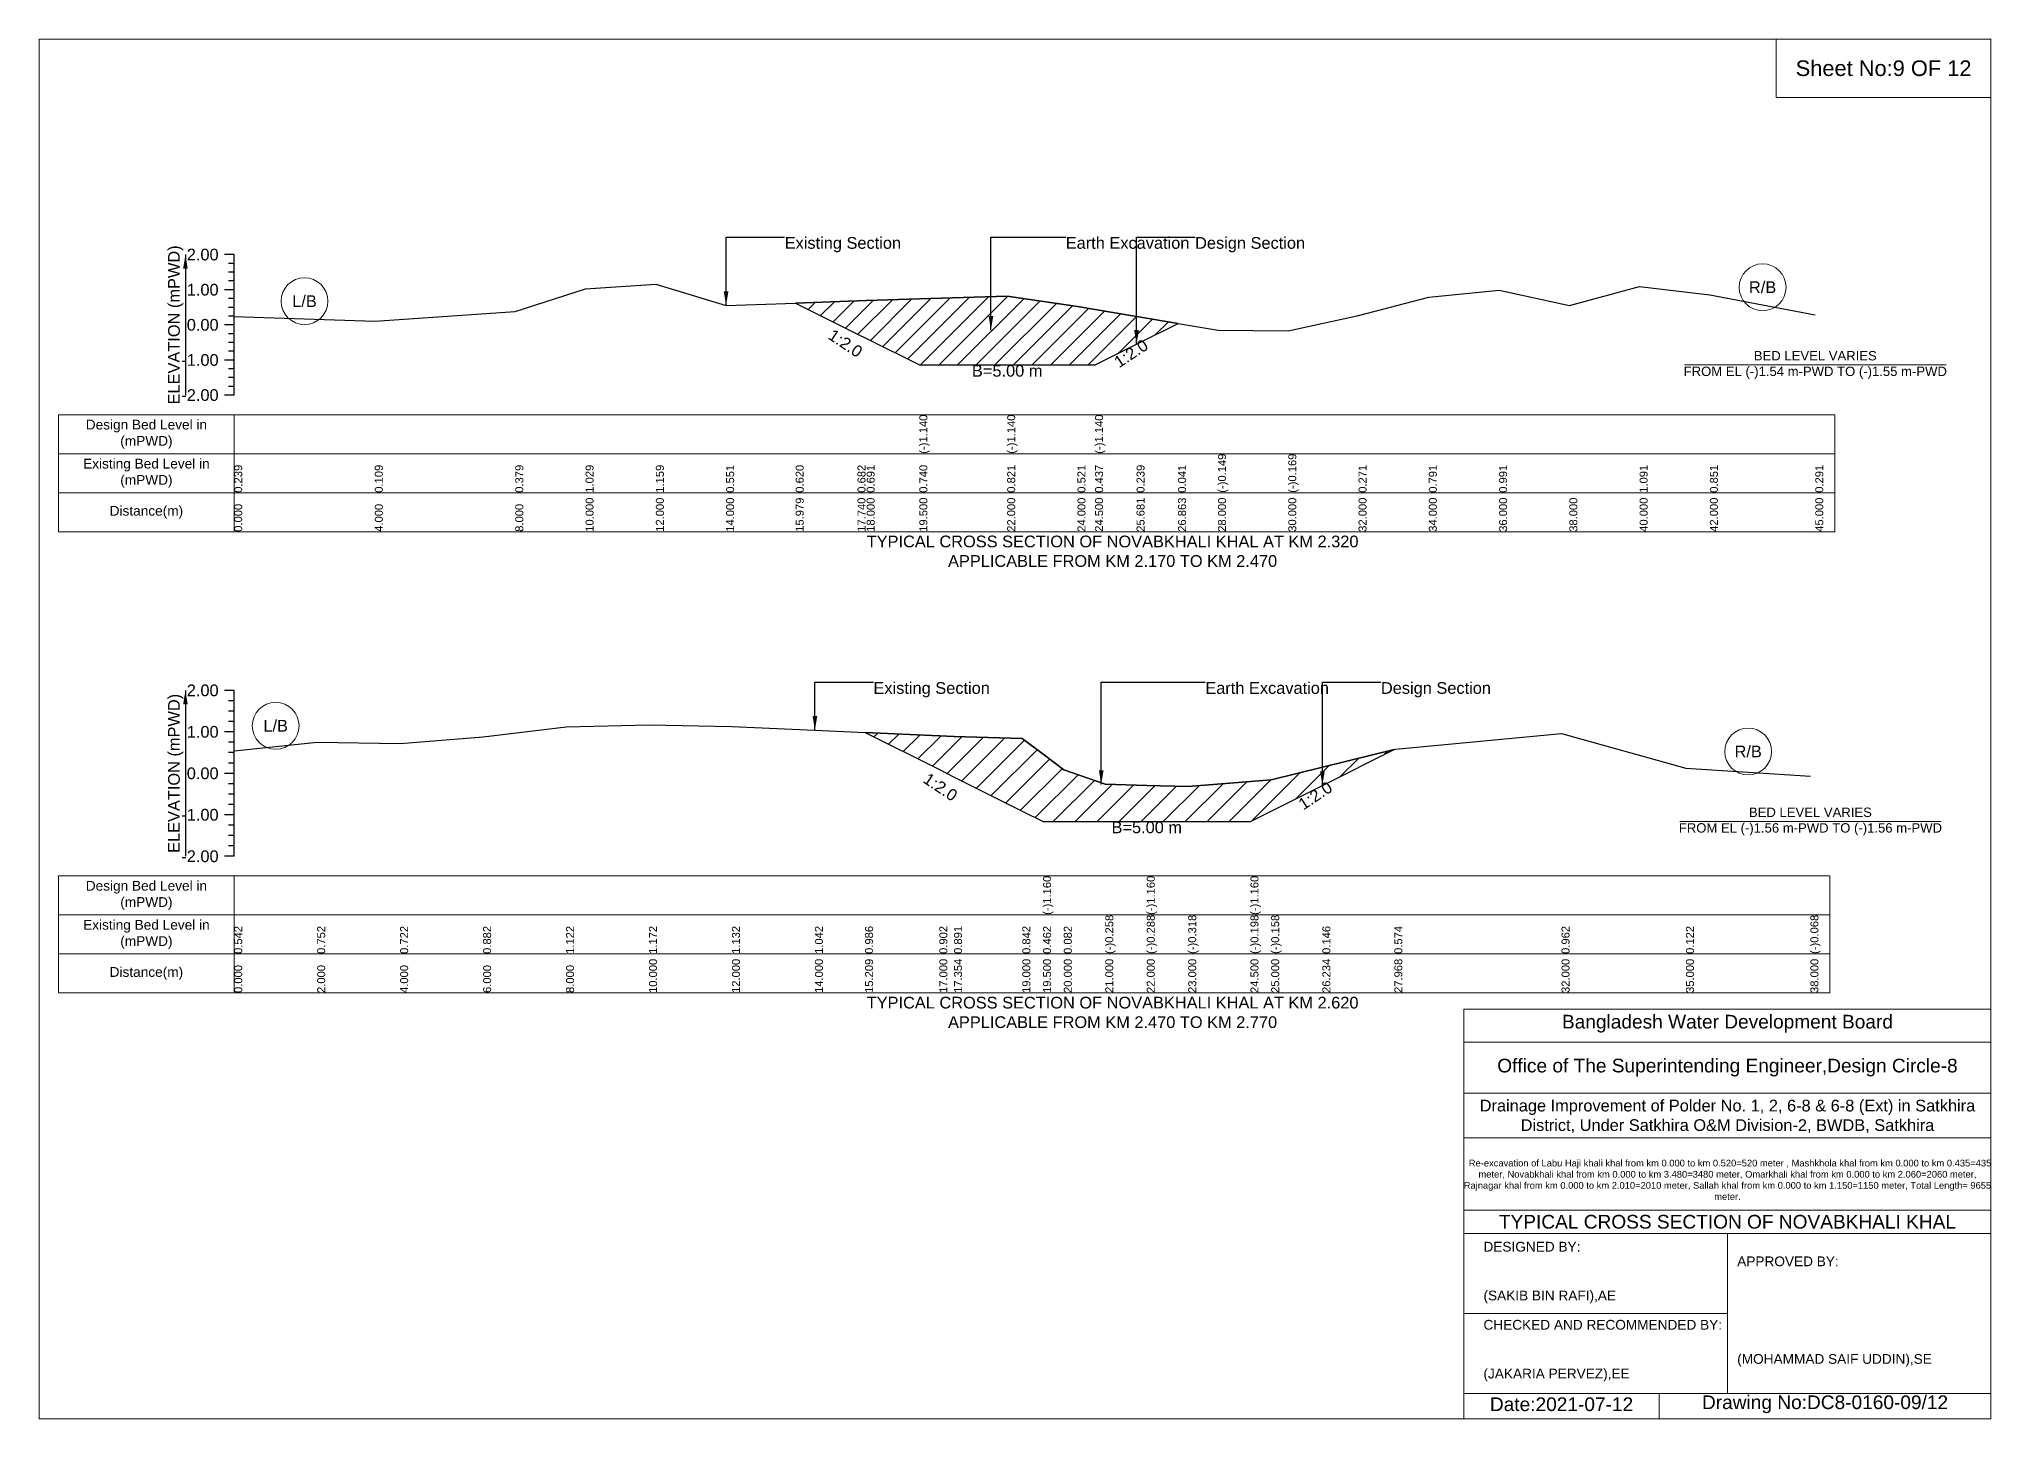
# Model space of a CAD drawing. Header units: inches. Extents: x 91000 to 648000, y -5656 to 141.
# Drawn here: x 330000 to 338000, y -5656 to 0 of the extents above; entities that cross this region are included whole.
import ezdxf

# ---------------------------------------------------------------- set-up
doc = ezdxf.new("R2010")
doc.units = ezdxf.units.IN
doc.header["$LTSCALE"] = 7
doc.header["$MEASUREMENT"] = 0
for name, color, linetype, lineweight in [('Cross section Data Border', 7, 'Continuous', 9), ('Cross Section Labels', 7, 'Continuous', 9), ('Existing_Bed_Level for Xsection', 7, 'Continuous', 25)]:
    doc.layers.add(name, color=color, linetype=linetype, lineweight=lineweight)
doc.styles.get("Standard").update_dxf_attribs({"font": 'arial.ttf'})
doc.dimstyles.get("Standard").update_dxf_attribs({"dimtxt": 0.18, "dimasz": 0.18, "dimexe": 0.18, "dimexo": 0.0625, "dimgap": 0.09, "dimtad": 0, "dimtih": 1, "dimtoh": 1, "dimdec": 4, "dimzin": 0, "dimdsep": 46, "dimtxsty": 'Standard', "dimcen": 0.09, "dimadec": 0, "dimazin": 0, "dimtfac": 1, "dimtdec": 4, "dimtofl": 0, "dimtmove": 0, "dimatfit": 3, "dimfxl": 1, "dimtolj": 1, "dimtzin": 0, "dimarcsym": 0})

msp = doc.modelspace()

# ---------------------------------------------------------------- hatches: boundary and pattern name
at = {"layer": 'Existing_Bed_Level for Xsection'}
h = msp.add_hatch(dxfattribs=at)
h.set_pattern_fill('ANSI31', color=256, scale=432, style=0)
h.paths.add_polyline_path([(333101, -1082.3), (333354.5, -1209.1), (333392, -1227.8), (333608, -1335.8), (333968, -1335.8), (334256, -1335.8), (334328, -1335.8), (334498.1, -1250.8), (334668.3, -1165.7), (334498.1, -1137.2), (334328, -1108.7), (334256, -1096.6), (333968, -1053.4), (333608, -1065.1), (333392, -1072.2), (333354.5, -1073.5)])
h = msp.add_hatch(dxfattribs=at)
h.set_pattern_fill('ANSI31', color=256, scale=510, style=0)
h.paths.add_polyline_path([(333385.5, -2842.4), (333690, -2994.6), (333750.2, -3024.8), (334030, -3164.6), (334115, -3207.1), (334200, -3207.1), (334370, -3207.1), (334540, -3207.1), (334710, -3207.1), (334965, -3207.1), (335050, -3164.6), (335259.8, -3059.7), (335554.6, -2912.3), (335259.8, -2985), (335050, -3036.8), (334965, -3043.6), (334710, -3064), (334540, -3058.9), (334370, -3053.8), (334200, -2996), (334115, -2931.4), (334030, -2866.8), (333750.2, -2858.4), (333690, -2856.6)])

# ---------------------------------------------------------------- linework, layer by layer
at = {"layer": 'Cross section Data Border'}
for points in [[(330080, -1539.7), (337360, -1539.7), (337360, -2019.7), (330080, -2019.7)], [(330080, -3429.9), (337340, -3429.9), (337340, -3909.9), (330080, -3909.9)]]:
    msp.add_lwpolyline(points, close=True, dxfattribs=at)
for points in [[(330800, -1539.7), (330800, -2019.7)], [(330080, -1699.7), (337360, -1699.7)], [(330080, -1859.7), (337360, -1859.7)], [(330800, -3429.9), (330800, -3909.9)], [(330080, -3589.9), (337340, -3589.9)], [(330080, -3749.9), (337340, -3749.9)]]:
    msp.add_lwpolyline(points, dxfattribs=at)
at = {"layer": 'Cross Section Labels'}
for points in [[(330000, 0), (338000, 0), (338000, -5656), (330000, -5656)], [(337120, 0), (338000, 0), (338000, -240), (337120, -240)]]:
    msp.add_lwpolyline(points, close=True, dxfattribs=at)
for points in [[(336744.2, -1335.8), (337815.8, -1335.8)], [(336724.2, -3207.1), (337795.8, -3207.1)], [(335840, -5656), (335840, -3976), (338000, -3976)], [(335840, -4112), (338000, -4112)], [(335840, -4320), (338000, -4320)], [(335840, -4504), (338000, -4504)], [(335840, -4800), (338000, -4800)], [(335840, -4896), (338000, -4896)], [(336920, -4896), (336920, -5552)], [(335840, -5224), (336920, -5224)], [(335840, -5552), (338000, -5552)], [(336640, -5552), (336640, -5656)]]:
    msp.add_lwpolyline(points, dxfattribs=at)
for centre in [(337064, -1017.4), (331088, -1074.6), (330970, -2814.9), (337005, -2920.3)]:
    msp.add_circle(centre, 96, dxfattribs=at)
at = {"layer": 'Existing_Bed_Level for Xsection'}
for points in [[(330800, -883.7), (330760, -883.7)], [(330800, -919.7), (330776, -919.7)], [(330800, -955.7), (330776, -955.7)], [(330800, -1459.7), (330800, -1315.7), (330800, -1171.7), (330800, -1027.7), (330800, -883.7)], [(330800, -1027.7), (330760, -1027.7)], [(330800, -991.7), (330776, -991.7)], [(330800, -1137.2), (331376, -1156), (331952, -1117.1), (332240, -1023.5), (332528, -1004.8), (332816, -1092.3), (333101, -1082.3), (333354.5, -1073.5), (333392, -1072.2), (333608, -1065.1), (333608, -1065.1), (333968, -1053.4), (333968, -1053.4), (334256, -1096.6), (334328, -1108.7), (334328, -1108.7), (334498.1, -1137.2), (334668.3, -1165.7), (334832, -1193.1), (335120, -1196), (335408, -1132.6), (335696, -1057.8), (335984, -1029), (336272, -1092.3), (336560, -1014.6), (336848, -1049.1), (337280, -1129.8)], [(330800, -1063.7), (330776, -1063.7)], [(330800, -1099.7), (330776, -1099.7)], [(330800, -1171.7), (330760, -1171.7)], [(330800, -1135.7), (330776, -1135.7)], [(330800, -1207.7), (330776, -1207.7)], [(330800, -1243.7), (330776, -1243.7)], [(330800, -1279.7), (330776, -1279.7)], [(330800, -1315.7), (330760, -1315.7)], [(330800, -1351.7), (330776, -1351.7)], [(330800, -1387.7), (330776, -1387.7)], [(330800, -1423.7), (330776, -1423.7)], [(330800, -1459.7), (330760, -1459.7)], [(330800, -2669.9), (330760, -2669.9)], [(330800, -2712.4), (330776, -2712.4)], [(330800, -3349.9), (330800, -3179.9), (330800, -3009.9), (330800, -2839.9), (330800, -2669.9)], [(330800, -2754.9), (330776, -2754.9)], [(330800, -2797.4), (330776, -2797.4)], [(330800, -2839.9), (330760, -2839.9)], [(330800, -2917.8), (331140, -2882.1), (331480, -2887.2), (331820, -2860), (332160, -2819.2), (332500, -2810.7), (332840, -2817.5), (333180, -2832.8), (333385.5, -2842.4), (333690, -2856.6), (333750.2, -2858.4), (334030, -2866.8), (334115, -2931.4), (334115, -2931.4), (334200, -2996), (334370, -3053.8), (334540, -3058.9), (334540, -3058.9), (334710, -3064), (334965, -3043.6), (334965, -3043.6), (335050, -3036.8), (335259.8, -2985), (335554.6, -2912.3), (335560, -2911), (336240, -2846.4), (336750, -2989.2), (337260, -3021.5)], [(330800, -2882.4), (330776, -2882.4)], [(330800, -2924.9), (330776, -2924.9)], [(330800, -3009.9), (330760, -3009.9)], [(330800, -2967.4), (330776, -2967.4)], [(330800, -3052.4), (330776, -3052.4)], [(330800, -3094.9), (330776, -3094.9)], [(330800, -3179.9), (330760, -3179.9)], [(330800, -3137.4), (330776, -3137.4)], [(330800, -3222.4), (330776, -3222.4)], [(330800, -3264.9), (330776, -3264.9)], [(330800, -3349.9), (330760, -3349.9)], [(330800, -3307.4), (330776, -3307.4)]]:
    msp.add_lwpolyline(points, dxfattribs=at)
for points in [[(333101, -1082.3), (333101, -1082.3), (333354.5, -1209.1), (333392, -1227.8), (333608, -1335.8), (333608, -1335.8), (333968, -1335.8), (333968, -1335.8), (334256, -1335.8), (334328, -1335.8), (334328, -1335.8), (334498.1, -1250.8), (334668.3, -1165.7), (334668.3, -1165.7), (334668.3, -1165.7), (334498.1, -1137.2), (334328, -1108.7), (334328, -1108.7), (334256, -1096.6), (333968, -1053.4), (333968, -1053.4), (333608, -1065.1), (333608, -1065.1), (333392, -1072.2), (333354.5, -1073.5), (333101, -1082.3)], [(333385.5, -2842.4), (333385.5, -2842.4), (333690, -2994.6), (333750.2, -3024.8), (334030, -3164.6), (334115, -3207.1), (334115, -3207.1), (334200, -3207.1), (334370, -3207.1), (334540, -3207.1), (334540, -3207.1), (334710, -3207.1), (334965, -3207.1), (334965, -3207.1), (335050, -3164.6), (335259.8, -3059.7), (335554.6, -2912.3), (335554.6, -2912.3), (335554.6, -2912.3), (335259.8, -2985), (335050, -3036.8), (334965, -3043.6), (334965, -3043.6), (334710, -3064), (334540, -3058.9), (334540, -3058.9), (334370, -3053.8), (334200, -2996), (334115, -2931.4), (334115, -2931.4), (334030, -2866.8), (333750.2, -2858.4), (333690, -2856.6), (333385.5, -2842.4)]]:
    msp.add_lwpolyline(points, close=True, dxfattribs=at)

# ---------------------------------------------------------------- texts
at = {"layer": 'Cross section Data Border', "char_height": 40, "width": 640, "attachment_point": 5}
for s, insert in [('Design Bed Level in (mPWD)', (330440, -1619.7)), ('Existing Bed Level in (mPWD)', (330440, -1779.7)), ('Distance(m)', (330440, -1939.7)), ('Design Bed Level in (mPWD)', (330440, -3509.9)), ('Existing Bed Level in (mPWD)', (330440, -3669.9)), ('Distance(m)', (330440, -3829.9))]:
    msp.add_mtext(s, dxfattribs=dict(at, insert=insert))
at = {"layer": 'Cross Section Labels'}
for s, insert, char_height, attachment_point in [('Sheet No:9 OF 12', (337560, -120), 64, 5), ('Existing Section', (333056, -811.7), 48, 1), ('Earth Excavation', (334208, -811.7), 48, 1), ('Design Section', (334738.1, -811.7), 48, 1), ('R/B', (337064, -1017.4), 48, 5), ('L/B', (331088, -1074.6), 48, 5), ('BED LEVEL VARIES ^JFROM EL (-)1.54 m-PWD TO (-)1.55 m-PWD', (337280, -1335.8), 38.4, 5), ('B=5.00 m', (333968, -1335.8), 48, 2), ('TYPICAL CROSS SECTION OF NOVABKHALI KHAL AT KM 2.320^JAPPLICABLE FROM KM 2.170 TO KM 2.470', (334400, -2099.7), 48, 5), ('Existing Section', (333420, -2635.9), 48, 1), ('Earth Excavation', (334780, -2635.9), 48, 1), ('Design Section', (335499.8, -2635.9), 48, 1), ('L/B', (330970, -2814.9), 48, 5), ('R/B', (337005, -2920.3), 48, 5), ('BED LEVEL VARIES ^JFROM EL (-)1.56 m-PWD TO (-)1.56 m-PWD', (337260, -3207.1), 38.4, 5), ('B=5.00 m', (334540, -3207.1), 48, 2), ('TYPICAL CROSS SECTION OF NOVABKHALI KHAL AT KM 2.620^JAPPLICABLE FROM KM 2.470 TO KM 2.770', (334400, -3989.9), 48, 5), ('Bangladesh Water Development Board', (336920, -4036), 56, 5), ('Office of The Superintending Engineer,Design Circle-8', (336920, -4216), 56, 5)]:
    msp.add_mtext(s, dxfattribs=dict(at, insert=insert, char_height=char_height, attachment_point=attachment_point))
at = {"layer": 'Cross Section Labels', "char_height": 48, "attachment_point": 2}
for insert, rotation in [((333318.5, -1227.1), 326.30993), ((334462.1, -1268.8), 33.69007), ((333707.8, -3046), 326.30993), ((335217.3, -3081), 33.69007)]:
    msp.add_mtext('1:2.0', dxfattribs=dict(at, insert=insert, rotation=rotation))
at = {"layer": 'Cross Section Labels'}
for s, insert, char_height, width, attachment_point in [('Drainage Improvement of Polder No. 1, 2, 6-8 & 6-8 (Ext) in Satkhira District, Under Satkhira O&M Division-2, BWDB, Satkhira', (336920, -4416), 48, 2240, 5), ('  Re-excavation of Labu Haji khali khal from km 0.000 to km 0.520=520 meter , Mashkhola khal from km 0.000 to km 0.435=435 meter, Novabkhali khal from km 0.000 to km 3.480=3480 meter, Omarkhali khal from km 0.000 to km 2.060=2060 meter, Rajnagar khal from km 0.000 to km 2.010=2010 meter, Sallah khal from km 0.000 to km 1.150=1150 meter, Total Length= 9655 meter. ', (336920, -4676), 27.4148, 2160, 5), ('TYPICAL CROSS SECTION OF NOVABKHALI KHAL', (336920, -4848), 56, 2240, 5), ('DESIGNED BY:^J^J^J(SAKIB BIN RAFI),AE', (335920, -5056), 40, 1120, 4), ('APPROVED BY:^J^J^J^J^J^J(MOHAMMAD SAIF UDDIN),SE', (336960, -5216), 40, 1120, 4), ('CHECKED AND RECOMMENDED BY:^J^J^J(JAKARIA PERVEZ),EE', (335920, -5376), 40, 1120, 4), ('Date:2021-07-12', (336240, -5596), 56, 1120, 5), ('Drawing No:DC8-0160-09/12', (337320, -5596), 56, 1760, 5)]:
    msp.add_mtext(s, dxfattribs=dict(at, insert=insert, char_height=char_height, width=width, attachment_point=attachment_point))
at = {"layer": 'Existing_Bed_Level for Xsection', "rotation": 90}
for s, insert, char_height, attachment_point in [('ELEVATION (mPWD)', (330560, -1171.7), 48, 5), ('(-)1.140', (333608, -1699.7), 32.8, 1), ('(-)1.140', (333968, -1699.7), 32.8, 1), ('(-)1.140', (334328, -1699.7), 32.8, 1), ('0.239', (330800, -1859.7), 32.8, 1), ('0.109', (331376, -1859.7), 32.8, 1), ('0.379', (331952, -1859.7), 32.8, 1), ('1.029', (332240, -1859.7), 32.8, 1), ('1.159', (332528, -1859.7), 32.8, 1), ('0.551', (332816, -1859.7), 32.8, 1), ('0.620', (333101, -1859.7), 32.8, 1), ('0.682', (333354.5, -1859.7), 32.8, 1), ('0.691', (333392, -1859.7), 32.8, 1), ('0.740', (333608, -1859.7), 32.8, 1), ('0.821', (333968, -1859.7), 32.8, 1), ('0.521', (334256, -1859.7), 32.8, 1), ('0.437', (334328, -1859.7), 32.8, 1), ('0.239', (334498.1, -1859.7), 32.8, 1), ('0.041', (334668.3, -1859.7), 32.8, 1), ('(-)0.149', (334832, -1859.7), 32.8, 1), ('(-)0.169', (335120, -1859.7), 32.8, 1), ('0.271', (335408, -1859.7), 32.8, 1), ('0.791', (335696, -1859.7), 32.8, 1), ('0.991', (335984, -1859.7), 32.8, 1), ('1.091', (336560, -1859.7), 32.8, 1), ('0.851', (336848, -1859.7), 32.8, 1), ('0.291', (337280, -1859.7), 32.8, 1), ('0.000', (330800, -2019.7), 32.8, 1), ('4.000', (331376, -2019.7), 32.8, 1), ('8.000', (331952, -2019.7), 32.8, 1), ('10.000', (332240, -2019.7), 32.8, 1), ('12.000', (332528, -2019.7), 32.8, 1), ('14.000', (332816, -2019.7), 32.8, 1), ('15.979', (333101, -2019.7), 32.8, 1), ('17.740', (333354.5, -2019.7), 32.8, 1), ('18.000', (333392, -2019.7), 32.8, 1), ('19.500', (333608, -2019.7), 32.8, 1), ('22.000', (333968, -2019.7), 32.8, 1), ('24.000', (334256, -2019.7), 32.8, 1), ('24.500', (334328, -2019.7), 32.8, 1), ('25.681', (334498.1, -2019.7), 32.8, 1), ('26.863', (334668.3, -2019.7), 32.8, 1), ('28.000', (334832, -2019.7), 32.8, 1), ('30.000', (335120, -2019.7), 32.8, 1), ('32.000', (335408, -2019.7), 32.8, 1), ('34.000', (335696, -2019.7), 32.8, 1), ('36.000', (335984, -2019.7), 32.8, 1), ('38.000', (336272, -2019.7), 32.8, 1), ('40.000', (336560, -2019.7), 32.8, 1), ('42.000', (336848, -2019.7), 32.8, 1), ('45.000', (337280, -2019.7), 32.8, 1), ('ELEVATION (mPWD)', (330560, -3009.9), 48, 5), ('(-)1.160', (334115, -3589.9), 32.8, 1), ('(-)1.160', (334540, -3589.9), 32.8, 1), ('(-)1.160', (334965, -3589.9), 32.8, 1), ('(-)0.258', (334370, -3749.9), 32.8, 1), ('(-)0.288', (334540, -3749.9), 32.8, 1), ('(-)0.318', (334710, -3749.9), 32.8, 1), ('(-)0.198', (334965, -3749.9), 32.8, 1), ('(-)0.158', (335050, -3749.9), 32.8, 1), ('(-)0.068', (337260, -3749.9), 32.8, 1), ('0.542', (330800, -3749.9), 32.8, 1), ('0.752', (331140, -3749.9), 32.8, 1), ('0.722', (331480, -3749.9), 32.8, 1), ('0.882', (331820, -3749.9), 32.8, 1), ('1.122', (332160, -3749.9), 32.8, 1), ('1.172', (332500, -3749.9), 32.8, 1), ('1.132', (332840, -3749.9), 32.8, 1), ('1.042', (333180, -3749.9), 32.8, 1), ('0.986', (333385.5, -3749.9), 32.8, 1), ('0.902', (333690, -3749.9), 32.8, 1), ('0.891', (333750.2, -3749.9), 32.8, 1), ('0.842', (334030, -3749.9), 32.8, 1), ('0.462', (334115, -3749.9), 32.8, 1), ('0.082', (334200, -3749.9), 32.8, 1), ('0.146', (335259.8, -3749.9), 32.8, 1), ('0.574', (335554.6, -3749.9), 32.8, 1), ('0.962', (336240, -3749.9), 32.8, 1), ('0.122', (336750, -3749.9), 32.8, 1), ('0.000', (330800, -3909.9), 32.8, 1), ('2.000', (331140, -3909.9), 32.8, 1), ('4.000', (331480, -3909.9), 32.8, 1), ('6.000', (331820, -3909.9), 32.8, 1), ('8.000', (332160, -3909.9), 32.8, 1), ('10.000', (332500, -3909.9), 32.8, 1), ('12.000', (332840, -3909.9), 32.8, 1), ('14.000', (333180, -3909.9), 32.8, 1), ('15.209', (333385.5, -3909.9), 32.8, 1), ('17.000', (333690, -3909.9), 32.8, 1), ('17.354', (333750.2, -3909.9), 32.8, 1), ('19.000', (334030, -3909.9), 32.8, 1), ('19.500', (334115, -3909.9), 32.8, 1), ('20.000', (334200, -3909.9), 32.8, 1), ('21.000', (334370, -3909.9), 32.8, 1), ('22.000', (334540, -3909.9), 32.8, 1), ('23.000', (334710, -3909.9), 32.8, 1), ('24.500', (334965, -3909.9), 32.8, 1), ('25.000', (335050, -3909.9), 32.8, 1), ('26.234', (335259.8, -3909.9), 32.8, 1), ('27.968', (335554.6, -3909.9), 32.8, 1), ('32.000', (336240, -3909.9), 32.8, 1), ('35.000', (336750, -3909.9), 32.8, 1), ('38.000', (337260, -3909.9), 32.8, 1)]:
    msp.add_mtext(s, dxfattribs=dict(at, insert=insert, char_height=char_height, attachment_point=attachment_point))
at = {"layer": 'Existing_Bed_Level for Xsection', "char_height": 48, "attachment_point": 6}
for s, insert in [('2.00', (330736, -883.7)), ('1.00', (330736, -1027.7)), ('0.00', (330736, -1171.7)), ('-1.00', (330736, -1315.7)), ('-2.00', (330736, -1459.7)), ('2.00', (330736, -2669.9)), ('1.00', (330736, -2839.9)), ('0.00', (330736, -3009.9)), ('-1.00', (330736, -3179.9)), ('-2.00', (330736, -3349.9))]:
    msp.add_mtext(s, dxfattribs=dict(at, insert=insert))

# ---------------------------------------------------------------- leaders
at = {"layer": 'Cross Section Labels', "annotation_type": 0, "has_hookline": 1, "hookline_direction": 0}
for points, text_width in [([(332816, -1092.3), (332816, -811.7), (333055.9, -811.7)], 467.2), ([(333901.4, -1193), (333901.4, -811.7), (334207.9, -811.7)], 497), ([(334498.1, -1250.8), (334498.1, -811.7), (334738, -811.7)], 441.2), ([(333180, -2832.8), (333180, -2635.9), (333419.9, -2635.9)], 467.2), ([(334353.4, -3055.3), (334353.4, -2635.9), (334779.9, -2635.9)], 497), ([(335259.8, -3059.7), (335259.8, -2635.9), (335499.7, -2635.9)], 441.2)]:
    msp.add_leader(points, dimstyle='Standard', override={"dimasz": 57.6}, dxfattribs=dict(at, text_width=text_width))
at = {"layer": 'Existing_Bed_Level for Xsection'}
for points in [[(330600, -883.7), (330600, -1459.7)], [(330600, -2669.9), (330600, -3349.9)]]:
    msp.add_leader(points, dimstyle='Standard', override={"dimasz": 57.6}, dxfattribs=at)

doc.saveas('drawing.dxf')
